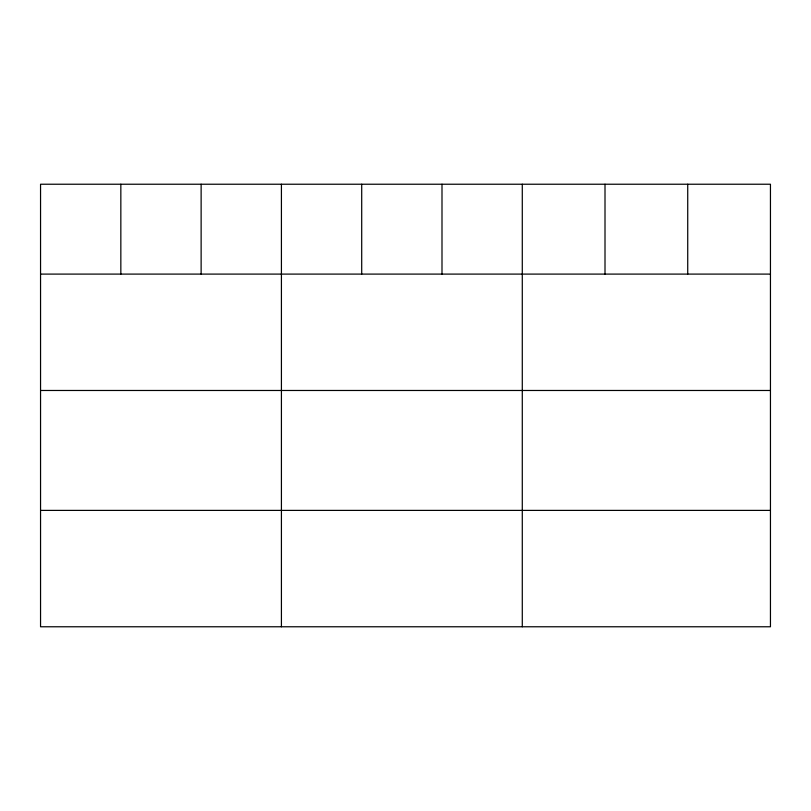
<?xml version="1.0" encoding="UTF-8"?>
<svg xmlns="http://www.w3.org/2000/svg" width="811" height="811" viewBox="0 0 811 811"><rect width="100%" height="100%" fill="white"/><g stroke="black" fill="none" stroke-linecap="round" stroke-linejoin="round"><path stroke-width="1.22" d="M770.45 274.098L770.45 626.771L40.55 626.771L40.55 184.229L770.45 184.229L770.45 274.098L40.55 274.098M40.55 390.476L770.45 390.476M40.55 510.393L770.45 510.393M687.728 184.229L687.728 274.098M605.006 184.229L605.006 274.098M522.284 184.229L522.284 626.771M441.995 184.229L441.995 274.098M361.706 184.229L361.706 274.098M281.417 184.229L281.417 626.771M201.128 184.229L201.128 274.098M120.839 184.229L120.839 274.098"/></g></svg>
